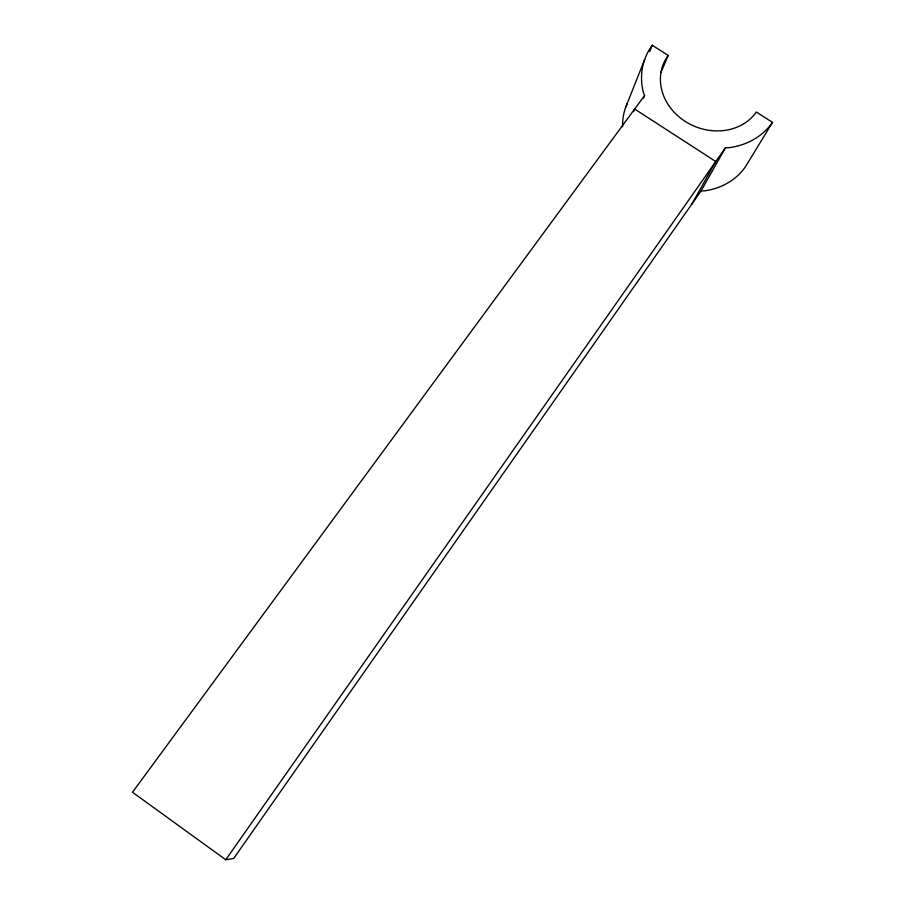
<?xml version="1.0" encoding="UTF-8"?>
<svg xmlns="http://www.w3.org/2000/svg" width="905" height="905" viewBox="0 0 905 905"><rect width="100%" height="100%" fill="white"/><g stroke="black" fill="none" stroke-linecap="round" stroke-linejoin="round"><path stroke-width="1.36" d="M625.581 107.559L644.654 59.56M649.722 51.653L652.279 45.25L668.184 55.454A52.603 45.623 23.3 0 0 685.209 121.406A52.603 45.623 23.3 0 0 756.342 112.028L772.497 122.39L745.46 166.746A67.332 59.13 23.5 0 1 704.475 190.865L701.081 190.91L233.66 858.517L225.752 859.75L132.503 792.248L644.586 95.534L643.331 92.367A71.733 62.219 23.3 0 1 652.279 45.25M633.602 111.643L634.665 109.041L715.753 161.52L691.929 203.987M643.523 98.102L644.586 95.534M661.001 72.366L668.184 55.454M701.081 190.91L725.437 147.741L729.034 147.707A71.733 62.219 23.3 0 0 772.497 122.39M225.752 859.75L725.437 147.741M622.583 126.757A67.332 59.13 23.5 0 1 627.131 103.656"/></g></svg>
